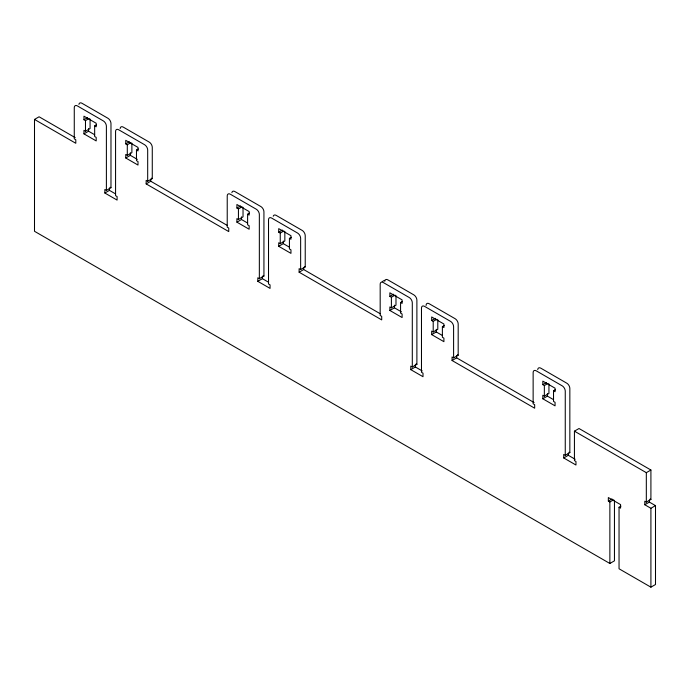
<?xml version="1.0" encoding="UTF-8"?>
<svg xmlns="http://www.w3.org/2000/svg" width="690" height="690" viewBox="0 0 690 690"><rect width="100%" height="100%" fill="white"/><g stroke="black" fill="none" stroke-linecap="round" stroke-linejoin="round"><path stroke-width="1.03" d="M614.454 500.267L614.454 560.832L609.865 563.48L34.5 231.288L34.5 119.43L39.089 116.783L75.227 137.646M90.071 119.025L90.071 128.556L85.482 131.204L83.956 130.324L83.956 133.86L96.195 140.924L96.195 137.388L94.659 136.508L94.659 125.908L96.195 126.788L96.195 123.26L83.956 116.196L83.956 119.724L87.63 117.611M83.956 119.724L85.482 120.612L89.157 118.49M94.659 125.908L96.496 124.847M83.956 133.86L88.544 131.204L94.659 134.74M131.885 143.158L131.885 152.697L127.296 155.345L125.761 154.465L125.761 157.993L138 165.057L138 161.529L136.473 160.641L136.473 150.049L138 150.929L138 147.401L125.761 140.329L125.761 143.865L129.435 141.743M125.761 143.865L127.296 144.745L130.962 142.632M136.473 150.049L138.302 148.988M125.761 157.993L130.35 155.345L137.345 159.381M620.879 506.193L619.042 507.254L619.042 568.776L650.912 587.173L655.5 584.525L655.5 505.632L650.912 508.28L644.796 504.752L644.796 501.216L646.323 502.104L650.912 499.457L650.912 470.019L579.022 428.516L574.434 431.164L574.434 460.601L575.96 461.481L575.96 465.017L563.73 457.953L563.73 454.417L565.257 455.297L565.257 391.127A4.33 2.501 60 0 0 562.195 385.831L536.199 370.815A4.33 2.501 60 0 0 533.137 372.583L533.137 403.788L534.664 404.668L534.664 408.204L452.071 360.516L452.071 356.98L453.597 357.869L453.597 326.663A4.33 2.501 60 0 0 450.544 321.368L424.54 306.351A4.33 2.501 60 0 0 421.478 308.12L421.478 372.29L423.005 373.169L423.005 376.706L410.774 369.642L410.774 366.105L412.301 366.994L412.301 302.824A4.33 2.501 60 0 0 409.239 297.519L383.243 282.512A4.33 2.501 60 0 0 380.181 284.271L380.181 315.477L381.708 316.356L381.708 319.893L299.115 272.205L299.115 268.677L300.642 269.557L300.642 238.352A4.33 2.501 60 0 0 297.588 233.056L271.584 218.04A4.33 2.501 60 0 0 268.522 219.808L268.522 283.978L270.049 284.866L270.049 288.394L257.819 281.33L257.819 277.803L259.345 278.682L259.345 214.512A4.33 2.501 60 0 0 256.283 209.217L230.288 194.201A4.33 2.501 60 0 0 227.226 195.969L227.226 227.165L228.752 228.054L228.752 231.581L146.159 183.902L146.159 180.366L147.686 181.246L147.686 150.049A4.33 2.501 60 0 0 144.624 144.745L118.628 129.737A4.33 2.501 60 0 0 115.566 131.505L115.566 195.675L117.093 196.555L117.093 200.091L104.863 193.028L104.863 189.491L106.389 190.371L110.978 187.723L110.978 123.553A4.33 2.501 60 0 0 107.916 118.257L81.92 103.241A4.33 2.501 60 0 0 78.91 104.397M104.863 193.028L109.451 190.371L115.566 193.907M147.686 181.246L152.274 178.598L152.274 147.401A4.33 2.501 60 0 0 149.221 142.097L123.217 127.089A4.33 2.501 60 0 0 120.163 128.538M146.159 183.902L150.748 181.246L227.321 225.457M243.027 207.328L243.027 216.867L238.438 219.515L236.912 218.635L236.912 222.163L249.15 229.227L249.15 225.699L247.615 224.811L247.615 214.219L249.15 215.099L249.15 211.571L236.912 204.499L236.912 208.035L240.586 205.913M236.912 208.035L238.438 208.915L242.112 206.802M247.615 214.219L249.452 213.158M236.912 222.163L241.5 219.515L247.615 223.051M284.841 231.469L284.841 241L280.252 243.656L278.717 242.768L278.717 246.304L290.956 253.368L290.956 249.832L289.429 248.952L289.429 238.352L290.956 239.24L290.956 235.704L278.717 228.64L278.717 232.176L282.391 230.055M278.717 232.176L280.252 233.056L283.918 230.934M289.429 238.352L291.266 237.291M278.717 246.304L283.305 243.656L289.429 247.184M259.345 278.682L263.934 276.035L263.934 211.864A4.33 2.501 60 0 0 260.872 206.56L234.876 191.553A4.33 2.501 60 0 0 231.866 192.7M257.819 281.33L262.407 278.682L268.522 282.219M300.642 269.557L305.23 266.909L305.23 235.704A4.33 2.501 60 0 0 302.177 230.408L276.173 215.392A4.33 2.501 60 0 0 273.231 216.255M299.115 272.205L303.704 269.557L380.276 313.769M382.226 281.632L384.52 280.304M395.982 295.639L395.982 305.178L391.394 307.826L389.867 306.938L389.867 310.474L402.106 317.538L402.106 314.002L400.571 313.122L400.571 302.522L402.106 303.41L402.106 299.874L389.867 292.81L389.867 296.346L393.541 294.225M389.867 296.346L391.394 297.226L395.068 295.104M400.571 302.522L402.408 301.47M389.867 310.474L394.456 307.826L401.451 311.863M437.796 319.772L437.796 329.311L433.208 331.959L431.673 331.079L431.673 334.607L443.911 341.679L443.911 338.143L442.385 337.263L442.385 326.663L443.911 327.543L443.911 324.015L431.673 316.952L431.673 320.479L435.347 318.366M431.673 320.479L433.208 321.368L436.873 319.246M442.385 326.663L444.222 325.602M431.673 334.607L436.261 331.959L442.385 335.495M412.301 366.994L416.889 364.346L416.889 300.167A4.33 2.501 60 0 0 413.828 294.872L387.832 279.855A4.33 2.501 60 0 0 384.779 281.313M410.774 369.642L415.363 366.994L422.246 370.961M453.597 357.869L458.186 355.212L458.186 324.015A4.33 2.501 60 0 0 455.133 318.711L429.128 303.704A4.33 2.501 60 0 0 426.066 305.472M452.071 360.516L456.659 357.869L534.095 402.572M548.938 383.942L548.938 393.481L544.35 396.129L542.823 395.249L542.823 398.786L555.062 405.849L555.062 402.313L553.527 401.433L553.527 390.833L555.062 391.713L555.062 388.185L542.823 381.122L542.823 384.649L546.497 382.536M542.823 384.649L544.35 385.538L548.024 383.416M553.527 390.833L555.364 389.772M542.823 398.786L547.411 396.129L553.527 399.665M565.257 455.297L569.845 452.649L569.845 388.479A4.33 2.501 60 0 0 566.783 383.183L540.788 368.167A4.33 2.501 60 0 0 537.734 369.624M563.73 457.953L568.318 455.297L575.201 459.273M574.434 431.164L646.323 472.667L650.912 470.019M619.042 507.254L620.577 508.133L620.577 504.606L608.339 497.542L608.339 501.069L612.013 498.956M608.339 501.069L609.865 501.958L613.539 499.836M644.796 504.752L649.385 502.104L655.5 505.632M151.515 178.158L152.274 178.598M304.471 266.469L305.23 266.909M457.427 354.772L458.186 355.212M34.5 119.43L75.796 143.279L75.796 139.742L74.27 138.863L74.27 107.657A4.33 2.501 60 0 1 77.332 105.889L103.328 120.905A4.33 2.501 60 0 1 106.389 126.201L106.389 190.371M110.21 187.283L110.978 187.723M263.166 275.595L263.934 276.035M416.122 363.897L416.889 364.346M569.077 452.209L569.845 452.649M650.144 499.008L650.912 499.457M650.912 508.28L650.912 587.173M649.385 499.896L649.385 502.104M646.323 472.667L646.323 502.104M609.865 501.958L609.865 563.48M568.318 453.089L568.318 455.297M547.411 393.481L547.411 396.129M544.35 385.538L544.35 396.129M456.659 355.661L456.659 357.869M436.261 329.311L436.261 331.959M433.208 321.368L433.208 331.959M415.363 364.562L415.363 366.994M394.456 305.178L394.456 307.826M391.394 297.226L391.394 307.826M303.704 267.349L303.704 269.557M283.305 241L283.305 243.656M280.252 233.056L280.252 243.656M262.407 276.25L262.407 278.682M241.5 216.867L241.5 219.515M238.438 208.915L238.438 219.515M150.748 179.038L150.748 181.246M130.35 152.697L130.35 155.345M127.296 144.745L127.296 155.345M109.451 187.947L109.451 190.371M88.544 128.556L88.544 131.204M85.482 120.612L85.482 131.204"/></g></svg>
